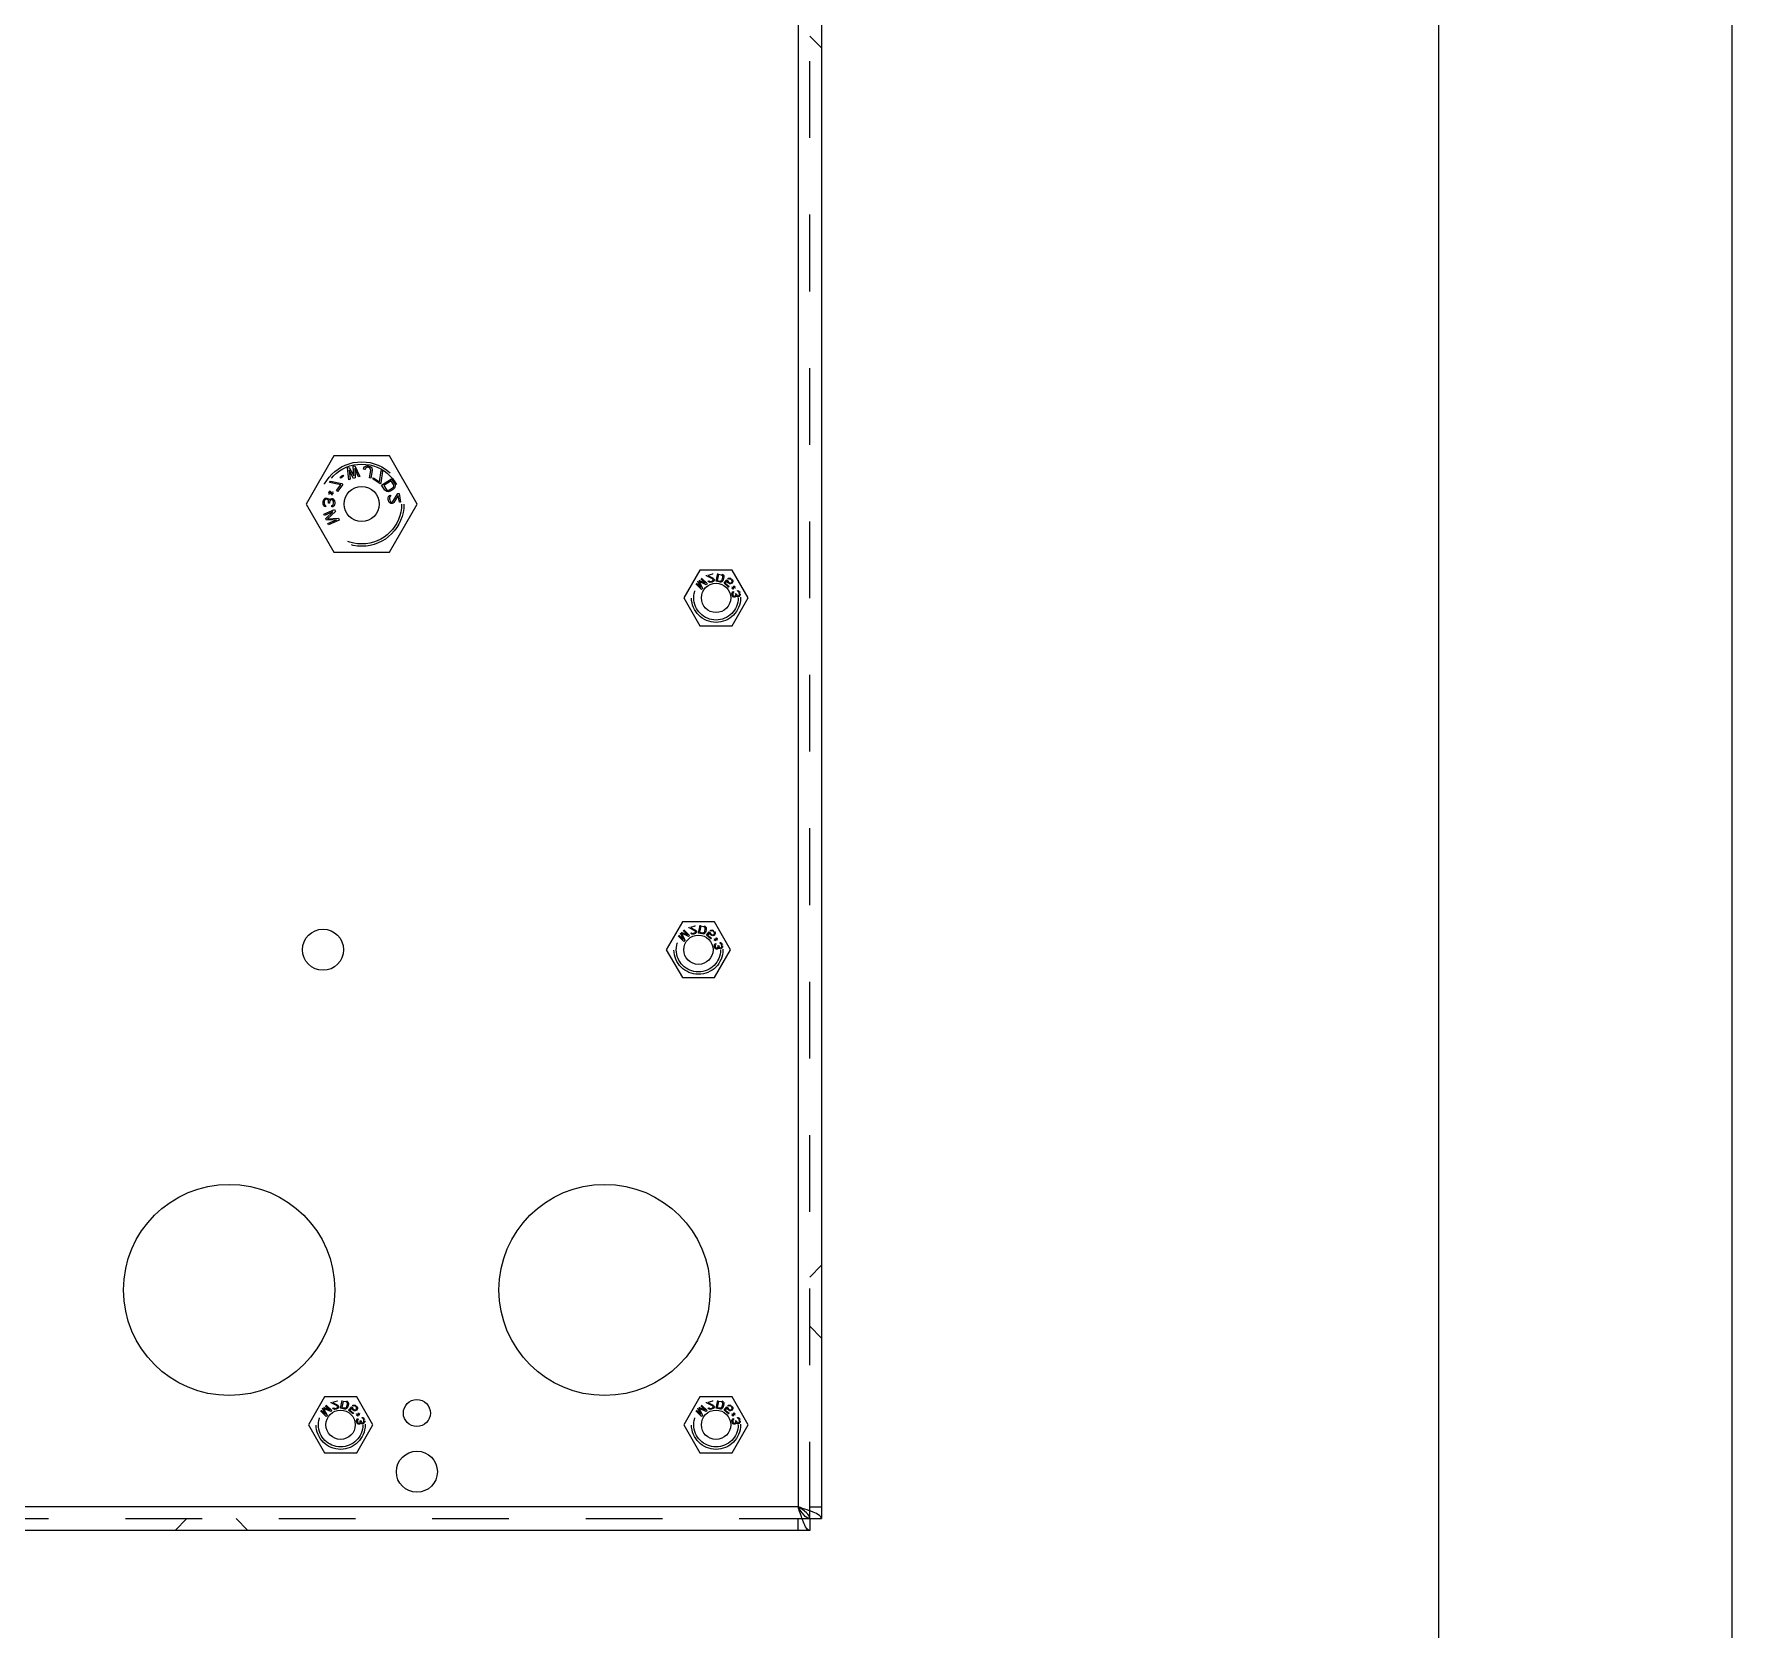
# Model space of a CAD drawing. Header units: millimetres. Extents: x 1262 to 3787, y 0 to 841.
# Drawn here: x 2306.5 to 2451.2, y 315.3 to 451.3 of the extents above; entities that cross this region are included whole.
import ezdxf

# ---------------------------------------------------------------- set-up
doc = ezdxf.new("R2010")
doc.units = ezdxf.units.MM
doc.header["$LTSCALE"] = 65.395
doc.linetypes.add('HIDDEN', pattern=[0.2, 0.1, -0.1])
doc.layers.get('0').update_dxf_attribs({"linetype": 'CONTINUOUS'})
doc.layers.add('02___PRT_ALL_AXES', color=7, linetype='CONTINUOUS')
doc.layers.add('DEFAULT_2', color=8, linetype='HIDDEN')

msp = doc.modelspace()

# ---------------------------------------------------------------- linework, layer by layer
at = {"color": 7, "linetype": 'Continuous'}
for p, q in [((2451.236, 0), (2451.236, 841)), ((2332.067, 415.304), (2329.7, 411.204)), ((2336.801, 415.304), (2332.067, 415.304)), ((2339.169, 411.204), (2336.801, 415.304)), ((2329.7, 411.204), (2332.067, 407.104)), ((2336.801, 407.104), (2339.169, 411.204)), ((2332.067, 407.104), (2336.801, 407.104)), ((2363.263, 405.579), (2361.892, 403.204)), ((2366.005, 405.579), (2363.263, 405.579)), ((2367.377, 403.204), (2366.005, 405.579)), ((2361.892, 403.204), (2363.263, 400.829)), ((2366.005, 400.829), (2367.377, 403.204)), ((2363.263, 400.829), (2366.005, 400.829)), ((2361.763, 375.579), (2360.392, 373.204)), ((2364.505, 375.579), (2361.763, 375.579)), ((2365.877, 373.204), (2364.505, 375.579)), ((2360.392, 373.204), (2361.763, 370.829)), ((2364.505, 370.829), (2365.877, 373.204)), ((2361.763, 370.829), (2364.505, 370.829)), ((2331.263, 335.079), (2329.892, 332.704)), ((2334.005, 335.079), (2331.263, 335.079)), ((2335.377, 332.704), (2334.005, 335.079)), ((2363.263, 335.079), (2361.892, 332.704)), ((2366.005, 335.079), (2363.263, 335.079)), ((2367.377, 332.704), (2366.005, 335.079)), ((2329.892, 332.704), (2331.263, 330.329)), ((2334.005, 330.329), (2335.377, 332.704)), ((2361.892, 332.704), (2363.263, 330.329)), ((2366.005, 330.329), (2367.377, 332.704)), ((2331.263, 330.329), (2334.005, 330.329)), ((2363.263, 330.329), (2366.005, 330.329)), ((2372.634, 324.704), (2373.634, 324.704)), ((2372.634, 324.704), (2372.634, 323.704))]:
    msp.add_line(p, q, dxfattribs=at)
at = {"color": 3, "linetype": 'Continuous'}
for p, q in [((2373.634, 581.004), (2373.634, 324.704)), ((2371.634, 580.004), (2371.634, 325.704)), ((2371.634, 325.704), (2170.418, 325.704)), ((2372.634, 323.704), (1960.634, 323.704))]:
    msp.add_line(p, q, dxfattribs=at)
at = {"color": 7, "linetype": 'Continuous'}
msp.add_lwpolyline([(1287.236, 25), (2426.236, 25), (2426.236, 816), (1287.236, 816)], close=True, dxfattribs=at)
for points in [[(2372.634, 324.704), (2372.441, 324.704), (2372.021, 325.06), (2371.789, 325.46), (2371.634, 325.704)], [(2372.634, 324.704), (2372.634, 324.897), (2372.277, 325.317), (2371.878, 325.549), (2371.634, 325.704)]]:
    msp.add_open_spline(points, degree=3, knots=[0, 0, 0, 0, 0.4009489, 1, 1, 1, 1], dxfattribs=at)
at = {"color": 3, "linetype": 'Continuous'}
for points, knots in [([(2372.634, 325.37), (2372.556, 325.399), (2372.225, 325.516), (2371.89, 325.622), (2371.634, 325.704)], [0, 0, 0, 0, 0.2361922, 1, 1, 1, 1]), ([(2371.968, 324.704), (2371.939, 324.781), (2371.822, 325.113), (2371.716, 325.448), (2371.634, 325.704)], [0, 0, 0, 0, 0.2361922, 1, 1, 1, 1]), ([(2372.634, 323.704), (2372.523, 323.704), (2372.267, 323.958), (2372.157, 324.23), (2372.081, 324.412)], [0, 0, 0, 0, 0.3603317, 1, 1, 1, 1]), ([(2373.634, 324.704), (2373.634, 324.815), (2373.379, 325.071), (2373.107, 325.181), (2372.925, 325.257)], [0, 0, 0, 0, 0.3603317, 1, 1, 1, 1])]:
    msp.add_open_spline(points, degree=3, knots=knots, dxfattribs=at)
for points in [[(2372.081, 324.412), (2372.041, 324.509), (2372.004, 324.606), (2371.968, 324.704)], [(2372.925, 325.257), (2372.829, 325.297), (2372.732, 325.334), (2372.634, 325.37)]]:
    msp.add_open_spline(points, degree=3, dxfattribs=at)
at = {"layer": '02___PRT_ALL_AXES', "color": 3, "linetype": 'Continuous'}
for centre, radius in [((2334.434, 411.204), 1.5), ((2364.634, 403.204), 1.25), ((2331.134, 373.204), 1.75), ((2363.134, 373.204), 1.25), ((2323.134, 344.204), 9), ((2355.134, 344.204), 9), ((2339.134, 333.704), 1.15), ((2332.634, 332.704), 1.25), ((2364.634, 332.704), 1.25), ((2339.134, 328.704), 1.75)]:
    msp.add_circle(centre, radius, dxfattribs=at)
at = {"layer": 'DEFAULT_2', "color": 8, "linetype": 'HIDDEN'}
for p, q in [((2372.634, 324.704), (2372.634, 581.004)), ((2373.634, 450.104), (2372.634, 451.104)), ((2333.211, 414.287), (2333.371, 414.332)), ((2333.324, 413.279), (2333.211, 414.287)), ((2333.725, 413.393), (2333.355, 414.084)), ((2333.355, 414.084), (2333.445, 413.313)), ((2333.371, 414.332), (2333.753, 413.6)), ((2333.692, 414.423), (2333.852, 414.469)), ((2333.753, 413.6), (2333.692, 414.423)), ((2334.166, 413.518), (2333.836, 414.221)), ((2333.836, 414.221), (2333.885, 413.439)), ((2333.852, 414.469), (2334.286, 413.553)), ((2334.583, 414.183), (2334.622, 414.284)), ((2334.706, 414.161), (2334.583, 414.183)), ((2334.622, 414.284), (2334.678, 414.361)), ((2334.678, 414.361), (2334.775, 414.43)), ((2334.741, 414.241), (2334.706, 414.161)), ((2334.794, 414.297), (2334.741, 414.241)), ((2334.775, 414.43), (2334.864, 414.457)), ((2334.863, 414.328), (2334.794, 414.297)), ((2334.948, 414.334), (2334.863, 414.328)), ((2334.864, 414.457), (2334.971, 414.46)), ((2335.03, 414.32), (2334.948, 414.334)), ((2334.971, 414.46), (2335.053, 414.445)), ((2335.109, 414.284), (2335.03, 414.32)), ((2335.053, 414.445), (2335.152, 414.406)), ((2335.083, 413.424), (2335.198, 414.074)), ((2335.163, 414.231), (2335.109, 414.284)), ((2335.152, 414.406), (2335.226, 414.35)), ((2335.193, 414.161), (2335.163, 414.231)), ((2335.198, 414.074), (2335.193, 414.161)), ((2335.321, 414.052), (2335.206, 413.402)), ((2335.226, 414.35), (2335.293, 414.251)), ((2335.293, 414.251), (2335.319, 414.16)), ((2335.319, 414.16), (2335.321, 414.052)), ((2335.952, 413.088), (2336.087, 414.065)), ((2336.192, 413.997), (2336.057, 413.02)), ((2336.087, 414.065), (2336.192, 413.997)), ((2331.691, 413.045), (2331.766, 413.145)), ((2332.656, 412.844), (2331.691, 413.045)), ((2331.766, 413.145), (2332.731, 412.944)), ((2332.282, 412.343), (2332.656, 412.844)), ((2332.816, 412.88), (2332.367, 412.28)), ((2332.588, 413.495), (2332.825, 413.665)), ((2332.65, 413.409), (2332.588, 413.495)), ((2332.887, 413.579), (2332.65, 413.409)), ((2332.731, 412.944), (2332.816, 412.88)), ((2332.825, 413.665), (2332.887, 413.579)), ((2333.445, 413.313), (2333.324, 413.279)), ((2333.885, 413.439), (2333.725, 413.393)), ((2334.286, 413.553), (2334.166, 413.518)), ((2335.206, 413.402), (2335.083, 413.424)), ((2335.369, 413.338), (2335.427, 413.428)), ((2335.999, 412.931), (2335.369, 413.338)), ((2335.427, 413.428), (2335.952, 413.088)), ((2336.057, 413.02), (2335.999, 412.931)), ((2336.13, 412.812), (2336.967, 413.36)), ((2336.404, 412.394), (2336.13, 412.812)), ((2336.929, 413.185), (2336.306, 412.777)), ((2336.306, 412.777), (2336.511, 412.464)), ((2336.803, 412.406), (2337.07, 412.581)), ((2337.134, 412.872), (2336.929, 413.185)), ((2336.967, 413.36), (2337.241, 412.942)), ((2337.07, 412.581), (2337.13, 412.645)), ((2337.13, 412.645), (2337.16, 412.715)), ((2337.162, 412.79), (2337.134, 412.872)), ((2337.216, 412.552), (2337.139, 412.476)), ((2337.16, 412.715), (2337.162, 412.79)), ((2337.265, 412.633), (2337.216, 412.552)), ((2337.241, 412.942), (2337.28, 412.843)), ((2337.29, 412.75), (2337.265, 412.633)), ((2337.28, 412.843), (2337.29, 412.75)), ((2331.134, 411.265), (2331.141, 411.431)), ((2331.151, 411.181), (2331.134, 411.265)), ((2331.141, 411.431), (2331.166, 411.514)), ((2331.19, 411.095), (2331.151, 411.181)), ((2331.166, 411.514), (2331.212, 411.595)), ((2331.23, 411.031), (2331.19, 411.095)), ((2331.212, 411.595), (2331.257, 411.656)), ((2331.246, 411.406), (2331.241, 411.281)), ((2331.241, 411.281), (2331.258, 411.176)), ((2331.272, 411.509), (2331.246, 411.406)), ((2331.257, 411.656), (2331.323, 411.694)), ((2331.258, 411.176), (2331.277, 411.133)), ((2331.295, 411.55), (2331.272, 411.509)), ((2331.277, 411.133), (2331.318, 411.09)), ((2331.34, 411.589), (2331.295, 411.55)), ((2331.318, 411.09), (2331.359, 411.067)), ((2331.323, 411.694), (2331.388, 411.712)), ((2331.383, 411.608), (2331.34, 411.589)), ((2331.359, 411.067), (2331.355, 410.963)), ((2331.468, 411.605), (2331.383, 411.608)), ((2331.388, 411.712), (2331.473, 411.709)), ((2331.551, 411.559), (2331.468, 411.605)), ((2331.473, 411.709), (2331.557, 411.684)), ((2331.591, 411.495), (2331.551, 411.559)), ((2331.557, 411.684), (2331.619, 411.64)), ((2331.607, 411.369), (2331.591, 411.495)), ((2331.603, 411.286), (2331.607, 411.369)), ((2331.688, 411.282), (2331.603, 411.286)), ((2331.619, 411.64), (2331.657, 411.534)), ((2331.622, 412.192), (2331.636, 412.231)), ((2331.762, 412.141), (2331.622, 412.192)), ((2331.626, 412.08), (2331.762, 412.141)), ((2331.638, 412.053), (2331.626, 412.08)), ((2331.636, 412.231), (2331.776, 412.18)), ((2331.801, 412.126), (2331.638, 412.053)), ((2331.657, 411.534), (2331.724, 411.614)), ((2331.692, 411.365), (2331.688, 411.282)), ((2331.74, 411.488), (2331.692, 411.365)), ((2331.712, 412.314), (2331.739, 412.326)), ((2331.776, 412.18), (2331.712, 412.314)), ((2331.724, 411.614), (2331.79, 411.653)), ((2331.739, 412.326), (2331.816, 412.165)), ((2331.784, 411.528), (2331.74, 411.488)), ((2331.871, 411.566), (2331.784, 411.528)), ((2331.79, 411.653), (2331.876, 411.67)), ((2331.878, 411.964), (2331.801, 412.126)), ((2331.816, 412.165), (2331.979, 412.238)), ((2331.981, 412.06), (2331.841, 412.111)), ((2331.841, 412.111), (2331.905, 411.977)), ((2331.992, 412.211), (2331.856, 412.15)), ((2331.856, 412.15), (2331.996, 412.099)), ((2331.914, 411.564), (2331.871, 411.566)), ((2331.876, 411.67), (2331.918, 411.668)), ((2331.905, 411.977), (2331.878, 411.964)), ((2331.887, 410.961), (2331.892, 411.065)), ((2331.892, 411.065), (2331.957, 411.104)), ((2331.976, 411.52), (2331.914, 411.564)), ((2331.918, 411.668), (2332.002, 411.644)), ((2331.957, 411.104), (2332.003, 411.164)), ((2332.015, 411.455), (2331.976, 411.52)), ((2331.979, 412.238), (2331.992, 412.211)), ((2331.996, 412.099), (2331.981, 412.06)), ((2332.002, 411.644), (2332.084, 411.557)), ((2332.003, 411.164), (2332.028, 411.267)), ((2332.032, 411.35), (2332.015, 411.455)), ((2332.028, 411.267), (2332.032, 411.35)), ((2332.108, 411.139), (2332.062, 411.057)), ((2332.084, 411.557), (2332.123, 411.472)), ((2332.136, 411.283), (2332.108, 411.139)), ((2332.123, 411.472), (2332.137, 411.325)), ((2332.137, 411.325), (2332.136, 411.283)), ((2332.367, 412.28), (2332.282, 412.343)), ((2336.479, 412.318), (2336.404, 412.394)), ((2336.56, 412.272), (2336.479, 412.318)), ((2336.511, 412.464), (2336.574, 412.406)), ((2336.677, 412.249), (2336.56, 412.272)), ((2336.574, 412.406), (2336.644, 412.377)), ((2336.644, 412.377), (2336.72, 412.377)), ((2336.771, 412.261), (2336.677, 412.249)), ((2336.698, 411.745), (2336.726, 411.834)), ((2336.7, 411.597), (2336.698, 411.745)), ((2336.714, 411.515), (2336.7, 411.597)), ((2336.755, 411.395), (2336.714, 411.515)), ((2336.72, 412.377), (2336.803, 412.406)), ((2336.726, 411.834), (2336.797, 411.93)), ((2336.811, 411.32), (2336.755, 411.395)), ((2336.872, 412.301), (2336.771, 412.261)), ((2336.797, 411.93), (2336.877, 411.964)), ((2336.806, 411.742), (2336.802, 411.635)), ((2336.802, 411.635), (2336.816, 411.553)), ((2336.838, 411.81), (2336.806, 411.742)), ((2336.908, 411.252), (2336.811, 411.32)), ((2336.816, 411.553), (2336.853, 411.454)), ((2336.894, 411.862), (2336.838, 411.81)), ((2336.853, 411.454), (2336.906, 411.399)), ((2337.139, 412.476), (2336.872, 412.301)), ((2336.877, 411.964), (2336.894, 411.862)), ((2336.906, 411.399), (2336.975, 411.368)), ((2336.996, 411.245), (2336.908, 411.252)), ((2336.975, 411.368), (2337.017, 411.375)), ((2337.038, 411.252), (2336.996, 411.245)), ((2337.017, 411.375), (2337.094, 411.43)), ((2337.118, 411.286), (2337.038, 411.252)), ((2337.094, 411.43), (2337.525, 412.092)), ((2337.174, 411.338), (2337.118, 411.286)), ((2337.552, 411.928), (2337.174, 411.338)), ((2337.525, 412.092), (2337.63, 412.109)), ((2337.646, 411.352), (2337.552, 411.928)), ((2337.63, 412.109), (2337.751, 411.369)), ((2337.751, 411.369), (2337.646, 411.352)), ((2331.208, 410.35), (2332.125, 410.747)), ((2331.257, 410.235), (2331.208, 410.35)), ((2331.292, 410.987), (2331.23, 411.031)), ((2331.98, 410.548), (2331.257, 410.235)), ((2331.355, 410.963), (2331.292, 410.987)), ((2331.373, 409.967), (2331.98, 410.548)), ((2331.44, 409.814), (2331.373, 409.967)), ((2332.278, 409.86), (2331.44, 409.814)), ((2332.2, 410.575), (2331.504, 409.933)), ((2331.504, 409.933), (2332.448, 410.002)), ((2331.556, 409.547), (2332.278, 409.86)), ((2332.523, 409.83), (2331.606, 409.432)), ((2331.973, 410.978), (2331.887, 410.961)), ((2332.062, 411.057), (2331.973, 410.978)), ((2332.125, 410.747), (2332.2, 410.575)), ((2332.448, 410.002), (2332.523, 409.83)), ((2331.606, 409.432), (2331.556, 409.547)), ((2364.634, 404.624), (2364.774, 405.289)), ((2363.393, 403.921), (2362.912, 404.388)), ((2362.964, 404.459), (2363.347, 404.087)), ((2363.347, 404.087), (2363.094, 404.617)), ((2363.176, 404.701), (2363.713, 404.464)), ((2363.789, 404.329), (2363.188, 404.607)), ((2363.188, 404.607), (2363.484, 404.015)), ((2363.713, 404.464), (2363.329, 404.836)), ((2363.484, 404.015), (2363.393, 403.921)), ((2363.4, 404.89), (2363.881, 404.423)), ((2363.881, 404.423), (2363.789, 404.329)), ((2363.833, 405.072), (2363.817, 405.127)), ((2364.327, 404.824), (2363.833, 405.072)), ((2364.338, 405.214), (2363.945, 405.103)), ((2363.945, 405.103), (2364.385, 404.887)), ((2363.973, 404.631), (2364.043, 404.651)), ((2364.003, 404.578), (2363.973, 404.631)), ((2364.075, 404.536), (2364.003, 404.578)), ((2364.043, 404.651), (2364.083, 404.616)), ((2364.14, 404.524), (2364.075, 404.536)), ((2364.083, 404.616), (2364.133, 404.599)), ((2364.133, 404.599), (2364.208, 404.605)), ((2364.242, 404.537), (2364.14, 404.524)), ((2364.208, 404.605), (2364.264, 404.621)), ((2364.298, 404.553), (2364.242, 404.537)), ((2364.264, 404.621), (2364.33, 404.655)), ((2364.378, 404.591), (2364.298, 404.553)), ((2364.322, 405.27), (2364.338, 405.214)), ((2364.372, 404.775), (2364.327, 404.824)), ((2364.33, 404.655), (2364.364, 404.695)), ((2364.364, 404.695), (2364.38, 404.746)), ((2364.38, 404.746), (2364.372, 404.775)), ((2364.426, 404.636), (2364.378, 404.591)), ((2364.385, 404.887), (2364.425, 404.852)), ((2364.425, 404.852), (2364.456, 404.799)), ((2364.466, 404.709), (2364.426, 404.636)), ((2364.456, 404.799), (2364.464, 404.77)), ((2364.464, 404.77), (2364.466, 404.709)), ((2364.977, 404.552), (2364.634, 404.624)), ((2364.845, 405.203), (2364.738, 404.693)), ((2364.738, 404.693), (2364.995, 404.639)), ((2365.102, 405.15), (2364.845, 405.203)), ((2365.051, 404.552), (2364.977, 404.552)), ((2364.995, 404.639), (2365.055, 404.642)), ((2365.115, 404.569), (2365.051, 404.552)), ((2365.055, 404.642), (2365.104, 404.662)), ((2365.156, 405.123), (2365.102, 405.15)), ((2365.104, 404.662), (2365.142, 404.7)), ((2365.184, 404.615), (2365.115, 404.569)), ((2365.125, 405.235), (2365.189, 405.207)), ((2365.142, 404.7), (2365.169, 404.755)), ((2365.193, 405.085), (2365.156, 405.123)), ((2365.169, 404.755), (2365.214, 404.974)), ((2365.225, 404.667), (2365.184, 404.615)), ((2365.189, 405.207), (2365.24, 405.166)), ((2365.212, 405.035), (2365.193, 405.085)), ((2365.214, 404.974), (2365.212, 405.035)), ((2365.254, 404.737), (2365.225, 404.667)), ((2365.24, 405.166), (2365.285, 405.096)), ((2365.3, 404.956), (2365.254, 404.737)), ((2365.285, 405.096), (2365.301, 405.032)), ((2365.301, 405.032), (2365.3, 404.956)), ((2365.316, 404.443), (2365.562, 404.742)), ((2365.699, 404.128), (2365.316, 404.443)), ((2365.571, 404.638), (2365.42, 404.454)), ((2365.42, 404.454), (2365.746, 404.185)), ((2365.562, 404.742), (2365.641, 404.677)), ((2365.599, 404.557), (2365.571, 404.638)), ((2365.646, 404.499), (2365.599, 404.557)), ((2365.641, 404.677), (2365.658, 404.605)), ((2365.713, 404.444), (2365.646, 404.499)), ((2365.648, 404.845), (2365.708, 404.873)), ((2365.715, 404.79), (2365.648, 404.845)), ((2365.658, 404.605), (2365.693, 404.557)), ((2365.693, 404.557), (2365.761, 404.501)), ((2365.746, 404.185), (2365.699, 404.128)), ((2365.708, 404.873), (2365.78, 404.891)), ((2365.779, 404.409), (2365.713, 404.444)), ((2365.776, 404.817), (2365.715, 404.79)), ((2365.761, 404.501), (2365.815, 404.475)), ((2365.828, 404.812), (2365.776, 404.817)), ((2365.864, 404.397), (2365.779, 404.409)), ((2365.78, 404.891), (2365.864, 404.879)), ((2365.815, 404.475), (2365.868, 404.471)), ((2365.883, 404.787), (2365.828, 404.812)), ((2365.864, 404.879), (2365.928, 404.845)), ((2365.935, 404.415), (2365.864, 404.397)), ((2365.868, 404.471), (2365.919, 404.486)), ((2365.95, 404.731), (2365.883, 404.787)), ((2365.919, 404.486), (2365.959, 404.512)), ((2366.005, 404.454), (2365.935, 404.415)), ((2365.986, 404.682), (2365.95, 404.731)), ((2365.959, 404.512), (2365.977, 404.535)), ((2365.977, 404.535), (2365.995, 404.578)), ((2366.001, 404.631), (2365.986, 404.682)), ((2365.992, 404.108), (2365.997, 404.128)), ((2366.093, 404.083), (2365.992, 404.108)), ((2365.995, 404.578), (2366.001, 404.631)), ((2365.997, 404.128), (2366.118, 404.098)), ((2365.999, 404.786), (2366.044, 404.73)), ((2366.003, 404.03), (2366.093, 404.083)), ((2366.017, 404.005), (2366.003, 404.03)), ((2366.043, 404.5), (2366.005, 404.454)), ((2366.107, 404.058), (2366.017, 404.005)), ((2366.068, 404.576), (2366.043, 404.5)), ((2366.044, 404.73), (2366.072, 404.65)), ((2366.072, 404.65), (2366.068, 404.576)), ((2366.08, 403.957), (2366.107, 404.058)), ((2366.1, 403.952), (2366.08, 403.957)), ((2366.133, 404.073), (2366.1, 403.952)), ((2366.118, 404.098), (2366.151, 404.218)), ((2366.254, 404.042), (2366.133, 404.073)), ((2366.172, 404.213), (2366.144, 404.113)), ((2366.144, 404.113), (2366.234, 404.165)), ((2366.151, 404.218), (2366.172, 404.213)), ((2366.249, 404.14), (2366.159, 404.088)), ((2366.159, 404.088), (2366.26, 404.062)), ((2366.234, 404.165), (2366.249, 404.14)), ((2366.26, 404.062), (2366.254, 404.042)), ((2365.992, 403.582), (2366.011, 403.645)), ((2365.997, 403.479), (2365.992, 403.582)), ((2366.002, 403.45), (2365.997, 403.479)), ((2366.036, 403.353), (2366.002, 403.45)), ((2366.011, 403.645), (2366.058, 403.713)), ((2366.076, 403.301), (2366.036, 403.353)), ((2366.058, 403.713), (2366.114, 403.739)), ((2366.068, 403.582), (2366.067, 403.507)), ((2366.067, 403.507), (2366.078, 403.45)), ((2366.089, 403.63), (2366.068, 403.582)), ((2366.146, 403.255), (2366.076, 403.301)), ((2366.078, 403.45), (2366.106, 403.381)), ((2366.128, 403.667), (2366.089, 403.63)), ((2366.106, 403.381), (2366.144, 403.344)), ((2366.114, 403.739), (2366.128, 403.667)), ((2366.144, 403.344), (2366.193, 403.323)), ((2366.207, 403.252), (2366.146, 403.255)), ((2366.193, 403.323), (2366.223, 403.329)), ((2366.236, 403.257), (2366.207, 403.252)), ((2366.223, 403.329), (2366.276, 403.369)), ((2366.292, 403.283), (2366.236, 403.257)), ((2366.276, 403.369), (2366.299, 403.403)), ((2366.33, 403.32), (2366.292, 403.283)), ((2366.299, 403.403), (2366.312, 403.495)), ((2366.301, 403.552), (2366.36, 403.563)), ((2366.312, 403.495), (2366.301, 403.552)), ((2366.363, 403.386), (2366.33, 403.32)), ((2366.36, 403.563), (2366.371, 403.506)), ((2366.406, 403.32), (2366.363, 403.386)), ((2366.371, 403.506), (2366.402, 403.423)), ((2366.402, 403.423), (2366.439, 403.385)), ((2366.456, 403.299), (2366.406, 403.32)), ((2366.439, 403.385), (2366.503, 403.368)), ((2366.517, 403.296), (2366.456, 403.299)), ((2366.477, 403.823), (2366.524, 403.817)), ((2366.491, 403.751), (2366.477, 403.823)), ((2366.523, 403.743), (2366.491, 403.751)), ((2366.503, 403.368), (2366.562, 403.379)), ((2366.575, 403.307), (2366.517, 403.296)), ((2366.557, 403.72), (2366.523, 403.743)), ((2366.524, 403.817), (2366.573, 403.797)), ((2366.577, 403.694), (2366.557, 403.72)), ((2366.562, 403.379), (2366.588, 403.399)), ((2366.573, 403.797), (2366.61, 403.759)), ((2366.617, 403.33), (2366.575, 403.307)), ((2366.606, 403.625), (2366.577, 403.694)), ((2366.588, 403.399), (2366.612, 403.433)), ((2366.622, 403.539), (2366.606, 403.625)), ((2366.61, 403.759), (2366.651, 403.708)), ((2366.612, 403.433), (2366.621, 403.465)), ((2366.655, 403.367), (2366.617, 403.33)), ((2366.621, 403.465), (2366.622, 403.539)), ((2366.651, 403.708), (2366.675, 403.657)), ((2366.676, 403.416), (2366.655, 403.367)), ((2366.694, 403.479), (2366.676, 403.416)), ((2366.698, 403.535), (2366.694, 403.479)), ((2361.9, 374.89), (2362.381, 374.423)), ((2362.333, 375.072), (2362.317, 375.127)), ((2362.827, 374.824), (2362.333, 375.072)), ((2362.838, 375.214), (2362.445, 375.103)), ((2362.445, 375.103), (2362.885, 374.887)), ((2362.822, 375.27), (2362.838, 375.214)), ((2362.885, 374.887), (2362.925, 374.852)), ((2363.134, 374.624), (2363.274, 375.289)), ((2363.345, 375.203), (2363.238, 374.693)), ((2363.602, 375.15), (2363.345, 375.203)), ((2363.656, 375.123), (2363.602, 375.15)), ((2363.625, 375.235), (2363.689, 375.207)), ((2363.693, 375.085), (2363.656, 375.123)), ((2363.669, 374.755), (2363.714, 374.974)), ((2363.689, 375.207), (2363.74, 375.166)), ((2363.712, 375.035), (2363.693, 375.085)), ((2363.714, 374.974), (2363.712, 375.035)), ((2363.74, 375.166), (2363.785, 375.096)), ((2363.8, 374.956), (2363.754, 374.737)), ((2363.785, 375.096), (2363.801, 375.032)), ((2363.801, 375.032), (2363.8, 374.956)), ((2364.208, 374.873), (2364.28, 374.891)), ((2364.28, 374.891), (2364.364, 374.879)), ((2364.364, 374.879), (2364.428, 374.845)), ((2361.893, 373.921), (2361.412, 374.388)), ((2361.464, 374.459), (2361.847, 374.087)), ((2361.847, 374.087), (2361.594, 374.617)), ((2361.676, 374.701), (2362.213, 374.464)), ((2362.289, 374.329), (2361.688, 374.607)), ((2361.688, 374.607), (2361.984, 374.015)), ((2362.213, 374.464), (2361.829, 374.836)), ((2361.984, 374.015), (2361.893, 373.921)), ((2362.381, 374.423), (2362.289, 374.329)), ((2362.473, 374.631), (2362.543, 374.651)), ((2362.503, 374.578), (2362.473, 374.631)), ((2362.575, 374.536), (2362.503, 374.578)), ((2362.543, 374.651), (2362.583, 374.616)), ((2362.64, 374.524), (2362.575, 374.536)), ((2362.583, 374.616), (2362.633, 374.599)), ((2362.633, 374.599), (2362.708, 374.605)), ((2362.742, 374.537), (2362.64, 374.524)), ((2362.708, 374.605), (2362.764, 374.621)), ((2362.798, 374.553), (2362.742, 374.537)), ((2362.764, 374.621), (2362.83, 374.655)), ((2362.878, 374.591), (2362.798, 374.553)), ((2362.872, 374.775), (2362.827, 374.824)), ((2362.83, 374.655), (2362.864, 374.695)), ((2362.864, 374.695), (2362.88, 374.746)), ((2362.88, 374.746), (2362.872, 374.775)), ((2362.926, 374.636), (2362.878, 374.591)), ((2362.925, 374.852), (2362.956, 374.799)), ((2362.966, 374.709), (2362.926, 374.636)), ((2362.956, 374.799), (2362.964, 374.77)), ((2362.964, 374.77), (2362.966, 374.709)), ((2363.477, 374.552), (2363.134, 374.624)), ((2363.238, 374.693), (2363.495, 374.639)), ((2363.551, 374.552), (2363.477, 374.552)), ((2363.495, 374.639), (2363.555, 374.642)), ((2363.615, 374.569), (2363.551, 374.552)), ((2363.555, 374.642), (2363.604, 374.662)), ((2363.604, 374.662), (2363.642, 374.7)), ((2363.684, 374.615), (2363.615, 374.569)), ((2363.642, 374.7), (2363.669, 374.755)), ((2363.725, 374.667), (2363.684, 374.615)), ((2363.754, 374.737), (2363.725, 374.667)), ((2363.816, 374.443), (2364.062, 374.742)), ((2364.199, 374.128), (2363.816, 374.443)), ((2364.071, 374.638), (2363.92, 374.454)), ((2363.92, 374.454), (2364.246, 374.185)), ((2364.062, 374.742), (2364.141, 374.677)), ((2364.099, 374.557), (2364.071, 374.638)), ((2364.146, 374.499), (2364.099, 374.557)), ((2364.141, 374.677), (2364.158, 374.605)), ((2364.213, 374.444), (2364.146, 374.499)), ((2364.148, 374.845), (2364.208, 374.873)), ((2364.215, 374.79), (2364.148, 374.845)), ((2364.158, 374.605), (2364.193, 374.557)), ((2364.193, 374.557), (2364.261, 374.501)), ((2364.246, 374.185), (2364.199, 374.128)), ((2364.279, 374.409), (2364.213, 374.444)), ((2364.276, 374.817), (2364.215, 374.79)), ((2364.261, 374.501), (2364.315, 374.475)), ((2364.328, 374.812), (2364.276, 374.817)), ((2364.364, 374.397), (2364.279, 374.409)), ((2364.315, 374.475), (2364.368, 374.471)), ((2364.383, 374.787), (2364.328, 374.812)), ((2364.435, 374.415), (2364.364, 374.397)), ((2364.368, 374.471), (2364.419, 374.486)), ((2364.45, 374.731), (2364.383, 374.787)), ((2364.419, 374.486), (2364.459, 374.512)), ((2364.505, 374.454), (2364.435, 374.415)), ((2364.486, 374.682), (2364.45, 374.731)), ((2364.459, 374.512), (2364.477, 374.535)), ((2364.477, 374.535), (2364.495, 374.578)), ((2364.501, 374.631), (2364.486, 374.682)), ((2364.492, 374.108), (2364.497, 374.128)), ((2364.593, 374.083), (2364.492, 374.108)), ((2364.492, 373.582), (2364.511, 373.645)), ((2364.497, 373.479), (2364.492, 373.582)), ((2364.495, 374.578), (2364.501, 374.631)), ((2364.497, 374.128), (2364.618, 374.098)), ((2364.502, 373.45), (2364.497, 373.479)), ((2364.499, 374.786), (2364.544, 374.73)), ((2364.536, 373.353), (2364.502, 373.45)), ((2364.503, 374.03), (2364.593, 374.083)), ((2364.517, 374.005), (2364.503, 374.03)), ((2364.543, 374.5), (2364.505, 374.454)), ((2364.511, 373.645), (2364.558, 373.713)), ((2364.607, 374.058), (2364.517, 374.005)), ((2364.568, 374.576), (2364.543, 374.5)), ((2364.544, 374.73), (2364.572, 374.65)), ((2364.558, 373.713), (2364.614, 373.739)), ((2364.568, 373.582), (2364.567, 373.507)), ((2364.567, 373.507), (2364.578, 373.45)), ((2364.572, 374.65), (2364.568, 374.576)), ((2364.589, 373.63), (2364.568, 373.582)), ((2364.578, 373.45), (2364.606, 373.381)), ((2364.58, 373.957), (2364.607, 374.058)), ((2364.6, 373.952), (2364.58, 373.957)), ((2364.628, 373.667), (2364.589, 373.63)), ((2364.633, 374.073), (2364.6, 373.952)), ((2364.614, 373.739), (2364.628, 373.667)), ((2364.618, 374.098), (2364.651, 374.218)), ((2364.754, 374.042), (2364.633, 374.073)), ((2364.672, 374.213), (2364.644, 374.113)), ((2364.644, 374.113), (2364.734, 374.165)), ((2364.651, 374.218), (2364.672, 374.213)), ((2364.749, 374.14), (2364.659, 374.088)), ((2364.659, 374.088), (2364.76, 374.062)), ((2364.734, 374.165), (2364.749, 374.14)), ((2364.76, 374.062), (2364.754, 374.042)), ((2364.799, 373.403), (2364.812, 373.495)), ((2364.801, 373.552), (2364.86, 373.563)), ((2364.812, 373.495), (2364.801, 373.552)), ((2364.86, 373.563), (2364.871, 373.506)), ((2364.871, 373.506), (2364.902, 373.423)), ((2364.977, 373.823), (2365.024, 373.817)), ((2364.991, 373.751), (2364.977, 373.823)), ((2365.023, 373.743), (2364.991, 373.751)), ((2365.057, 373.72), (2365.023, 373.743)), ((2365.024, 373.817), (2365.073, 373.797)), ((2365.077, 373.694), (2365.057, 373.72)), ((2365.073, 373.797), (2365.11, 373.759)), ((2365.106, 373.625), (2365.077, 373.694)), ((2365.088, 373.399), (2365.112, 373.433)), ((2365.122, 373.539), (2365.106, 373.625)), ((2365.11, 373.759), (2365.151, 373.708)), ((2365.112, 373.433), (2365.121, 373.465)), ((2365.121, 373.465), (2365.122, 373.539)), ((2365.151, 373.708), (2365.175, 373.657)), ((2365.194, 373.479), (2365.176, 373.416)), ((2365.198, 373.535), (2365.194, 373.479)), ((2364.576, 373.301), (2364.536, 373.353)), ((2364.646, 373.255), (2364.576, 373.301)), ((2364.606, 373.381), (2364.644, 373.344)), ((2364.644, 373.344), (2364.693, 373.323)), ((2364.707, 373.252), (2364.646, 373.255)), ((2364.693, 373.323), (2364.723, 373.329)), ((2364.736, 373.257), (2364.707, 373.252)), ((2364.723, 373.329), (2364.776, 373.369)), ((2364.792, 373.283), (2364.736, 373.257)), ((2364.776, 373.369), (2364.799, 373.403)), ((2364.83, 373.32), (2364.792, 373.283)), ((2364.863, 373.386), (2364.83, 373.32)), ((2364.906, 373.32), (2364.863, 373.386)), ((2364.902, 373.423), (2364.939, 373.385)), ((2364.956, 373.299), (2364.906, 373.32)), ((2364.939, 373.385), (2365.003, 373.368)), ((2365.017, 373.296), (2364.956, 373.299)), ((2365.003, 373.368), (2365.062, 373.379)), ((2365.075, 373.307), (2365.017, 373.296)), ((2365.062, 373.379), (2365.088, 373.399)), ((2365.117, 373.33), (2365.075, 373.307)), ((2365.155, 373.367), (2365.117, 373.33)), ((2365.176, 373.416), (2365.155, 373.367)), ((2373.634, 346.304), (2372.634, 345.304)), ((2373.634, 340.104), (2372.634, 341.104)), ((2331.4, 334.39), (2331.881, 333.923)), ((2331.833, 334.572), (2331.817, 334.627)), ((2332.327, 334.324), (2331.833, 334.572)), ((2332.338, 334.714), (2331.945, 334.603)), ((2331.945, 334.603), (2332.385, 334.387)), ((2332.322, 334.77), (2332.338, 334.714)), ((2332.385, 334.387), (2332.425, 334.352)), ((2332.425, 334.352), (2332.456, 334.299)), ((2332.634, 334.124), (2332.774, 334.789)), ((2332.845, 334.703), (2332.738, 334.193)), ((2333.102, 334.65), (2332.845, 334.703)), ((2333.156, 334.623), (2333.102, 334.65)), ((2333.125, 334.735), (2333.189, 334.707)), ((2333.193, 334.585), (2333.156, 334.623)), ((2333.169, 334.255), (2333.214, 334.474)), ((2333.189, 334.707), (2333.24, 334.666)), ((2333.212, 334.535), (2333.193, 334.585)), ((2333.214, 334.474), (2333.212, 334.535)), ((2333.24, 334.666), (2333.285, 334.596)), ((2333.3, 334.456), (2333.254, 334.237)), ((2333.285, 334.596), (2333.301, 334.532)), ((2333.301, 334.532), (2333.3, 334.456)), ((2333.648, 334.345), (2333.708, 334.373)), ((2333.708, 334.373), (2333.78, 334.391)), ((2333.78, 334.391), (2333.864, 334.379)), ((2333.864, 334.379), (2333.928, 334.345)), ((2363.4, 334.39), (2363.881, 333.923)), ((2363.833, 334.572), (2363.817, 334.627)), ((2364.327, 334.324), (2363.833, 334.572)), ((2364.338, 334.714), (2363.945, 334.603)), ((2363.945, 334.603), (2364.385, 334.387)), ((2364.322, 334.77), (2364.338, 334.714)), ((2364.385, 334.387), (2364.425, 334.352)), ((2364.425, 334.352), (2364.456, 334.299)), ((2364.634, 334.124), (2364.774, 334.789)), ((2364.845, 334.703), (2364.738, 334.193)), ((2365.102, 334.65), (2364.845, 334.703)), ((2365.156, 334.623), (2365.102, 334.65)), ((2365.125, 334.735), (2365.189, 334.707)), ((2365.193, 334.585), (2365.156, 334.623)), ((2365.169, 334.255), (2365.214, 334.474)), ((2365.189, 334.707), (2365.24, 334.666)), ((2365.212, 334.535), (2365.193, 334.585)), ((2365.214, 334.474), (2365.212, 334.535)), ((2365.24, 334.666), (2365.285, 334.596)), ((2365.3, 334.456), (2365.254, 334.237)), ((2365.285, 334.596), (2365.301, 334.532)), ((2365.301, 334.532), (2365.3, 334.456)), ((2365.648, 334.345), (2365.708, 334.373)), ((2365.708, 334.373), (2365.78, 334.391)), ((2365.78, 334.391), (2365.864, 334.379)), ((2365.864, 334.379), (2365.928, 334.345)), ((2331.393, 333.421), (2330.912, 333.888)), ((2330.964, 333.959), (2331.347, 333.587)), ((2331.347, 333.587), (2331.094, 334.117)), ((2331.176, 334.201), (2331.713, 333.964)), ((2331.789, 333.829), (2331.188, 334.107)), ((2331.188, 334.107), (2331.484, 333.515)), ((2331.713, 333.964), (2331.329, 334.336)), ((2331.484, 333.515), (2331.393, 333.421)), ((2331.881, 333.923), (2331.789, 333.829)), ((2331.973, 334.131), (2332.043, 334.151)), ((2332.003, 334.078), (2331.973, 334.131)), ((2332.075, 334.036), (2332.003, 334.078)), ((2332.043, 334.151), (2332.083, 334.116)), ((2332.14, 334.024), (2332.075, 334.036)), ((2332.083, 334.116), (2332.133, 334.099)), ((2332.133, 334.099), (2332.208, 334.105)), ((2332.242, 334.037), (2332.14, 334.024)), ((2332.208, 334.105), (2332.264, 334.121)), ((2332.298, 334.053), (2332.242, 334.037)), ((2332.264, 334.121), (2332.33, 334.155)), ((2332.378, 334.091), (2332.298, 334.053)), ((2332.372, 334.275), (2332.327, 334.324)), ((2332.33, 334.155), (2332.364, 334.195)), ((2332.364, 334.195), (2332.38, 334.246)), ((2332.38, 334.246), (2332.372, 334.275)), ((2332.426, 334.136), (2332.378, 334.091)), ((2332.466, 334.209), (2332.426, 334.136)), ((2332.456, 334.299), (2332.464, 334.27)), ((2332.464, 334.27), (2332.466, 334.209)), ((2332.977, 334.052), (2332.634, 334.124)), ((2332.738, 334.193), (2332.995, 334.139)), ((2333.051, 334.052), (2332.977, 334.052)), ((2332.995, 334.139), (2333.055, 334.142)), ((2333.115, 334.069), (2333.051, 334.052)), ((2333.055, 334.142), (2333.104, 334.162)), ((2333.104, 334.162), (2333.142, 334.2)), ((2333.184, 334.115), (2333.115, 334.069)), ((2333.142, 334.2), (2333.169, 334.255)), ((2333.225, 334.167), (2333.184, 334.115)), ((2333.254, 334.237), (2333.225, 334.167)), ((2333.316, 333.943), (2333.562, 334.242)), ((2333.699, 333.628), (2333.316, 333.943)), ((2333.571, 334.138), (2333.42, 333.954)), ((2333.42, 333.954), (2333.746, 333.685)), ((2333.562, 334.242), (2333.641, 334.177)), ((2333.599, 334.057), (2333.571, 334.138)), ((2333.646, 333.999), (2333.599, 334.057)), ((2333.641, 334.177), (2333.658, 334.105)), ((2333.713, 333.944), (2333.646, 333.999)), ((2333.715, 334.29), (2333.648, 334.345)), ((2333.658, 334.105), (2333.693, 334.057)), ((2333.693, 334.057), (2333.761, 334.001)), ((2333.746, 333.685), (2333.699, 333.628)), ((2333.779, 333.909), (2333.713, 333.944)), ((2333.776, 334.317), (2333.715, 334.29)), ((2333.761, 334.001), (2333.815, 333.975)), ((2333.828, 334.312), (2333.776, 334.317)), ((2333.864, 333.897), (2333.779, 333.909)), ((2333.815, 333.975), (2333.868, 333.971)), ((2333.883, 334.287), (2333.828, 334.312)), ((2333.935, 333.915), (2333.864, 333.897)), ((2333.868, 333.971), (2333.919, 333.986)), ((2333.95, 334.231), (2333.883, 334.287)), ((2333.919, 333.986), (2333.959, 334.012)), ((2334.005, 333.954), (2333.935, 333.915)), ((2333.986, 334.182), (2333.95, 334.231)), ((2333.959, 334.012), (2333.977, 334.035)), ((2333.977, 334.035), (2333.995, 334.078)), ((2334.001, 334.131), (2333.986, 334.182)), ((2333.992, 333.608), (2333.997, 333.628)), ((2334.093, 333.583), (2333.992, 333.608)), ((2333.992, 333.082), (2334.011, 333.145)), ((2333.997, 332.979), (2333.992, 333.082)), ((2333.995, 334.078), (2334.001, 334.131)), ((2333.997, 333.628), (2334.118, 333.598)), ((2334.002, 332.95), (2333.997, 332.979)), ((2333.999, 334.286), (2334.044, 334.23)), ((2334.036, 332.853), (2334.002, 332.95)), ((2334.003, 333.53), (2334.093, 333.583)), ((2334.017, 333.505), (2334.003, 333.53)), ((2334.043, 334), (2334.005, 333.954)), ((2334.011, 333.145), (2334.058, 333.213)), ((2334.107, 333.558), (2334.017, 333.505)), ((2334.068, 334.076), (2334.043, 334)), ((2334.044, 334.23), (2334.072, 334.15)), ((2334.058, 333.213), (2334.114, 333.239)), ((2334.068, 333.082), (2334.067, 333.007)), ((2334.067, 333.007), (2334.078, 332.95)), ((2334.072, 334.15), (2334.068, 334.076)), ((2334.089, 333.13), (2334.068, 333.082)), ((2334.078, 332.95), (2334.106, 332.881)), ((2334.08, 333.457), (2334.107, 333.558)), ((2334.1, 333.452), (2334.08, 333.457)), ((2334.128, 333.167), (2334.089, 333.13)), ((2334.133, 333.573), (2334.1, 333.452)), ((2334.114, 333.239), (2334.128, 333.167)), ((2334.118, 333.598), (2334.151, 333.718)), ((2334.254, 333.542), (2334.133, 333.573)), ((2334.172, 333.713), (2334.144, 333.613)), ((2334.144, 333.613), (2334.234, 333.665)), ((2334.151, 333.718), (2334.172, 333.713)), ((2334.249, 333.64), (2334.159, 333.588)), ((2334.159, 333.588), (2334.26, 333.562)), ((2334.234, 333.665), (2334.249, 333.64)), ((2334.26, 333.562), (2334.254, 333.542)), ((2334.299, 332.903), (2334.312, 332.995)), ((2334.301, 333.052), (2334.36, 333.063)), ((2334.312, 332.995), (2334.301, 333.052)), ((2334.36, 333.063), (2334.371, 333.006)), ((2334.371, 333.006), (2334.402, 332.923)), ((2334.402, 332.923), (2334.439, 332.885)), ((2334.477, 333.323), (2334.524, 333.317)), ((2334.491, 333.251), (2334.477, 333.323)), ((2334.523, 333.243), (2334.491, 333.251)), ((2334.557, 333.22), (2334.523, 333.243)), ((2334.524, 333.317), (2334.573, 333.297)), ((2334.577, 333.194), (2334.557, 333.22)), ((2334.573, 333.297), (2334.61, 333.259)), ((2334.606, 333.125), (2334.577, 333.194)), ((2334.588, 332.899), (2334.612, 332.933)), ((2334.622, 333.039), (2334.606, 333.125)), ((2334.61, 333.259), (2334.651, 333.208)), ((2334.612, 332.933), (2334.621, 332.965)), ((2334.621, 332.965), (2334.622, 333.039)), ((2334.651, 333.208), (2334.675, 333.157)), ((2334.676, 332.916), (2334.655, 332.867)), ((2334.694, 332.979), (2334.676, 332.916)), ((2334.698, 333.035), (2334.694, 332.979)), ((2363.393, 333.421), (2362.912, 333.888)), ((2362.964, 333.959), (2363.347, 333.587)), ((2363.347, 333.587), (2363.094, 334.117)), ((2363.176, 334.201), (2363.713, 333.964)), ((2363.789, 333.829), (2363.188, 334.107)), ((2363.188, 334.107), (2363.484, 333.515)), ((2363.713, 333.964), (2363.329, 334.336)), ((2363.484, 333.515), (2363.393, 333.421)), ((2363.881, 333.923), (2363.789, 333.829)), ((2363.973, 334.131), (2364.043, 334.151)), ((2364.003, 334.078), (2363.973, 334.131)), ((2364.075, 334.036), (2364.003, 334.078)), ((2364.043, 334.151), (2364.083, 334.116)), ((2364.14, 334.024), (2364.075, 334.036)), ((2364.083, 334.116), (2364.133, 334.099)), ((2364.133, 334.099), (2364.208, 334.105)), ((2364.242, 334.037), (2364.14, 334.024)), ((2364.208, 334.105), (2364.264, 334.121)), ((2364.298, 334.053), (2364.242, 334.037)), ((2364.264, 334.121), (2364.33, 334.155)), ((2364.378, 334.091), (2364.298, 334.053)), ((2364.372, 334.275), (2364.327, 334.324)), ((2364.33, 334.155), (2364.364, 334.195)), ((2364.364, 334.195), (2364.38, 334.246)), ((2364.38, 334.246), (2364.372, 334.275)), ((2364.426, 334.136), (2364.378, 334.091)), ((2364.466, 334.209), (2364.426, 334.136)), ((2364.456, 334.299), (2364.464, 334.27)), ((2364.464, 334.27), (2364.466, 334.209)), ((2364.977, 334.052), (2364.634, 334.124)), ((2364.738, 334.193), (2364.995, 334.139)), ((2365.051, 334.052), (2364.977, 334.052)), ((2364.995, 334.139), (2365.055, 334.142)), ((2365.115, 334.069), (2365.051, 334.052)), ((2365.055, 334.142), (2365.104, 334.162)), ((2365.104, 334.162), (2365.142, 334.2)), ((2365.184, 334.115), (2365.115, 334.069)), ((2365.142, 334.2), (2365.169, 334.255)), ((2365.225, 334.167), (2365.184, 334.115)), ((2365.254, 334.237), (2365.225, 334.167)), ((2365.316, 333.943), (2365.562, 334.242)), ((2365.699, 333.628), (2365.316, 333.943)), ((2365.571, 334.138), (2365.42, 333.954)), ((2365.42, 333.954), (2365.746, 333.685)), ((2365.562, 334.242), (2365.641, 334.177)), ((2365.599, 334.057), (2365.571, 334.138)), ((2365.646, 333.999), (2365.599, 334.057)), ((2365.641, 334.177), (2365.658, 334.105)), ((2365.713, 333.944), (2365.646, 333.999)), ((2365.715, 334.29), (2365.648, 334.345)), ((2365.658, 334.105), (2365.693, 334.057)), ((2365.693, 334.057), (2365.761, 334.001)), ((2365.746, 333.685), (2365.699, 333.628)), ((2365.779, 333.909), (2365.713, 333.944)), ((2365.776, 334.317), (2365.715, 334.29)), ((2365.761, 334.001), (2365.815, 333.975)), ((2365.828, 334.312), (2365.776, 334.317)), ((2365.864, 333.897), (2365.779, 333.909)), ((2365.815, 333.975), (2365.868, 333.971)), ((2365.883, 334.287), (2365.828, 334.312)), ((2365.935, 333.915), (2365.864, 333.897)), ((2365.868, 333.971), (2365.919, 333.986)), ((2365.95, 334.231), (2365.883, 334.287)), ((2365.919, 333.986), (2365.959, 334.012)), ((2366.005, 333.954), (2365.935, 333.915)), ((2365.986, 334.182), (2365.95, 334.231)), ((2365.959, 334.012), (2365.977, 334.035)), ((2365.977, 334.035), (2365.995, 334.078)), ((2366.001, 334.131), (2365.986, 334.182)), ((2365.992, 333.608), (2365.997, 333.628)), ((2366.093, 333.583), (2365.992, 333.608)), ((2365.992, 333.082), (2366.011, 333.145)), ((2365.997, 332.979), (2365.992, 333.082)), ((2365.995, 334.078), (2366.001, 334.131)), ((2365.997, 333.628), (2366.118, 333.598)), ((2366.002, 332.95), (2365.997, 332.979)), ((2365.999, 334.286), (2366.044, 334.23)), ((2366.036, 332.853), (2366.002, 332.95)), ((2366.003, 333.53), (2366.093, 333.583)), ((2366.017, 333.505), (2366.003, 333.53)), ((2366.043, 334), (2366.005, 333.954)), ((2366.011, 333.145), (2366.058, 333.213)), ((2366.107, 333.558), (2366.017, 333.505)), ((2366.068, 334.076), (2366.043, 334)), ((2366.044, 334.23), (2366.072, 334.15)), ((2366.058, 333.213), (2366.114, 333.239)), ((2366.068, 333.082), (2366.067, 333.007)), ((2366.067, 333.007), (2366.078, 332.95)), ((2366.072, 334.15), (2366.068, 334.076)), ((2366.089, 333.13), (2366.068, 333.082)), ((2366.078, 332.95), (2366.106, 332.881)), ((2366.08, 333.457), (2366.107, 333.558)), ((2366.1, 333.452), (2366.08, 333.457)), ((2366.128, 333.167), (2366.089, 333.13)), ((2366.133, 333.573), (2366.1, 333.452)), ((2366.114, 333.239), (2366.128, 333.167)), ((2366.118, 333.598), (2366.151, 333.718)), ((2366.254, 333.542), (2366.133, 333.573)), ((2366.172, 333.713), (2366.144, 333.613)), ((2366.144, 333.613), (2366.234, 333.665)), ((2366.151, 333.718), (2366.172, 333.713)), ((2366.249, 333.64), (2366.159, 333.588)), ((2366.159, 333.588), (2366.26, 333.562)), ((2366.234, 333.665), (2366.249, 333.64)), ((2366.26, 333.562), (2366.254, 333.542)), ((2366.299, 332.903), (2366.312, 332.995)), ((2366.301, 333.052), (2366.36, 333.063)), ((2366.312, 332.995), (2366.301, 333.052)), ((2366.36, 333.063), (2366.371, 333.006)), ((2366.371, 333.006), (2366.402, 332.923)), ((2366.402, 332.923), (2366.439, 332.885)), ((2366.477, 333.323), (2366.524, 333.317)), ((2366.491, 333.251), (2366.477, 333.323)), ((2366.523, 333.243), (2366.491, 333.251)), ((2366.557, 333.22), (2366.523, 333.243)), ((2366.524, 333.317), (2366.573, 333.297)), ((2366.577, 333.194), (2366.557, 333.22)), ((2366.573, 333.297), (2366.61, 333.259)), ((2366.606, 333.125), (2366.577, 333.194)), ((2366.588, 332.899), (2366.612, 332.933)), ((2366.622, 333.039), (2366.606, 333.125)), ((2366.61, 333.259), (2366.651, 333.208)), ((2366.612, 332.933), (2366.621, 332.965)), ((2366.621, 332.965), (2366.622, 333.039)), ((2366.651, 333.208), (2366.675, 333.157)), ((2366.676, 332.916), (2366.655, 332.867)), ((2366.694, 332.979), (2366.676, 332.916)), ((2366.698, 333.035), (2366.694, 332.979)), ((2334.076, 332.801), (2334.036, 332.853)), ((2334.146, 332.755), (2334.076, 332.801)), ((2334.106, 332.881), (2334.144, 332.844)), ((2334.144, 332.844), (2334.193, 332.823)), ((2334.207, 332.752), (2334.146, 332.755)), ((2334.193, 332.823), (2334.223, 332.829)), ((2334.236, 332.757), (2334.207, 332.752)), ((2334.223, 332.829), (2334.276, 332.869)), ((2334.292, 332.783), (2334.236, 332.757)), ((2334.276, 332.869), (2334.299, 332.903)), ((2334.33, 332.82), (2334.292, 332.783)), ((2334.363, 332.886), (2334.33, 332.82)), ((2334.406, 332.82), (2334.363, 332.886)), ((2334.456, 332.799), (2334.406, 332.82)), ((2334.439, 332.885), (2334.503, 332.868)), ((2334.517, 332.796), (2334.456, 332.799)), ((2334.503, 332.868), (2334.562, 332.879)), ((2334.575, 332.807), (2334.517, 332.796)), ((2334.562, 332.879), (2334.588, 332.899)), ((2334.617, 332.83), (2334.575, 332.807)), ((2334.655, 332.867), (2334.617, 332.83)), ((2366.076, 332.801), (2366.036, 332.853)), ((2366.146, 332.755), (2366.076, 332.801)), ((2366.106, 332.881), (2366.144, 332.844)), ((2366.144, 332.844), (2366.193, 332.823)), ((2366.207, 332.752), (2366.146, 332.755)), ((2366.193, 332.823), (2366.223, 332.829)), ((2366.236, 332.757), (2366.207, 332.752)), ((2366.223, 332.829), (2366.276, 332.869)), ((2366.292, 332.783), (2366.236, 332.757)), ((2366.276, 332.869), (2366.299, 332.903)), ((2366.33, 332.82), (2366.292, 332.783)), ((2366.363, 332.886), (2366.33, 332.82)), ((2366.406, 332.82), (2366.363, 332.886)), ((2366.456, 332.799), (2366.406, 332.82)), ((2366.439, 332.885), (2366.503, 332.868)), ((2366.517, 332.796), (2366.456, 332.799)), ((2366.503, 332.868), (2366.562, 332.879)), ((2366.575, 332.807), (2366.517, 332.796)), ((2366.562, 332.879), (2366.588, 332.899)), ((2366.617, 332.83), (2366.575, 332.807)), ((2366.655, 332.867), (2366.617, 332.83)), ((2372.634, 325.704), (2373.634, 325.704)), ((2170.418, 324.704), (2372.634, 324.704)), ((2318.534, 323.704), (2319.534, 324.704)), ((2324.734, 323.704), (2323.734, 324.704)), ((2371.634, 323.704), (2371.634, 324.704))]:
    msp.add_line(p, q, dxfattribs=at)
for centre, radius in [((2334.434, 411.204), 3.6), ((2334.434, 411.204), 3.4), ((2364.634, 403.204), 2.09), ((2364.634, 403.204), 1.89), ((2363.134, 373.204), 2.09), ((2363.134, 373.204), 1.89), ((2332.634, 332.704), 2.09), ((2332.634, 332.704), 1.89), ((2364.634, 332.704), 2.09), ((2364.634, 332.704), 1.89)]:
    msp.add_circle(centre, radius, dxfattribs=at)

doc.saveas('drawing.dxf')
